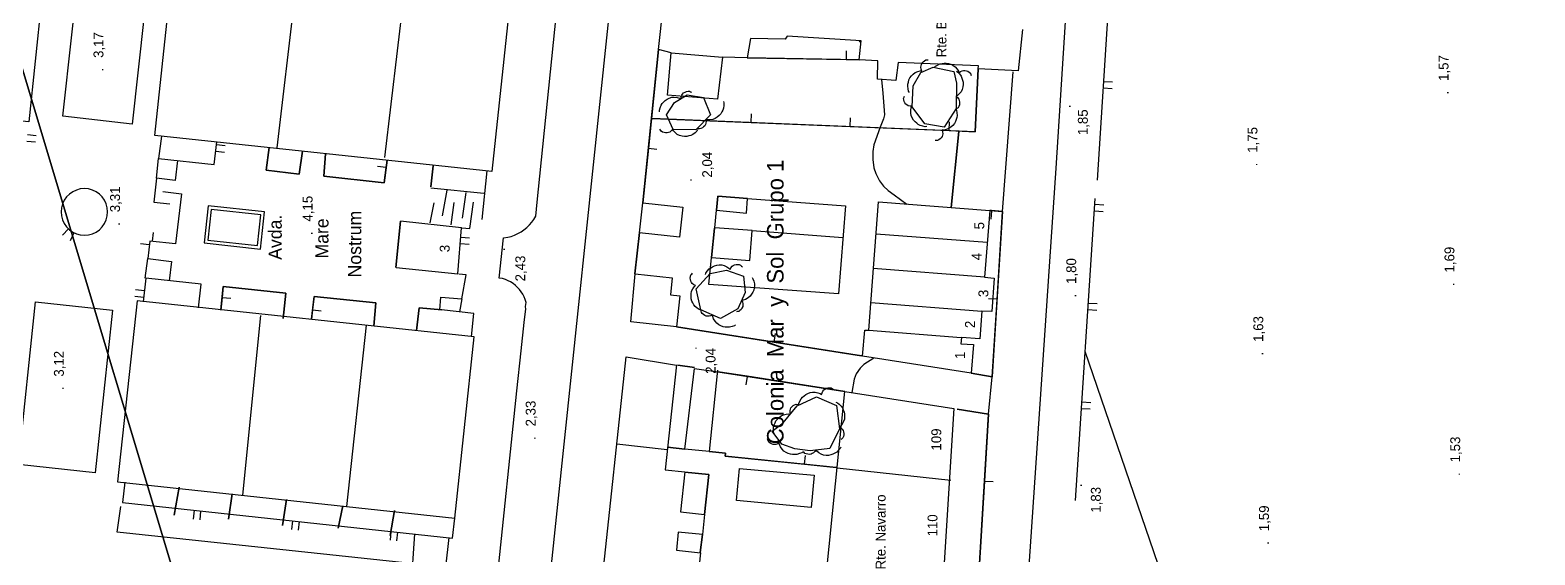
# Model space of a CAD drawing. Extents: x 729854 to 730444, y 4373781 to 4374808.
# Drawn here: x 729985.5 to 730213.5, y 4374301.2 to 4374380.7 of the extents above; entities that cross this region are included whole.
import ezdxf

# ---------------------------------------------------------------- set-up
doc = ezdxf.new("R2010")
doc.units = 0
doc.layers.get('0').update_dxf_attribs({"linetype": 'CONTINUOUS'})
for name, color, linetype in [('1', 7, 'CONTINUOUS'), ('11', 7, 'CONTINUOUS'), ('26', 7, 'CONTINUOUS'), ('3', 7, 'CONTINUOUS'), ('44', 7, 'CONTINUOUS'), ('48', 7, 'CONTINUOUS'), ('50', 7, 'CONTINUOUS'), ('53', 7, 'CONTINUOUS'), ('PATTERN_CLASS', 7, 'CONTINUOUS')]:
    doc.layers.add(name, color=color, linetype=linetype)

msp = doc.modelspace()

# ---------------------------------------------------------------- linework, layer by layer
at = {"layer": '1', "color": 0, "linetype": 'CONTINUOUS'}
for p, q in [((730147.2, 4374357.94), (730150.21, 4374404.96)), ((730080.72, 4374377.71), (730079.17, 4374362.79)), ((730109.17, 4374376.24), (730109.19, 4374377.54)), ((730094.16, 4374376.46), (730109.16, 4374376.22)), ((730109.17, 4374376.22), (730111.12, 4374376.19)), ((730132.83, 4374353.19), (730134.46, 4374374.37)), ((730148.16, 4374372.91), (730149.49, 4374372.82)), ((730148.09, 4374371.92), (730149.42, 4374371.83)), ((730094.75, 4374366.69), (730094.81, 4374367.99)), ((730109.75, 4374366.07), (730109.8, 4374367.37)), ((730124.74, 4374365.46), (730124.8, 4374366.76)), ((729985, 4374363.87), (729986.32, 4374363.73)), ((729985.1, 4374364.86), (729986.43, 4374364.72)), ((730125.06, 4374353.79), (730126.21, 4374365.31)), ((730004.65, 4374358.26), (730004.94, 4374361.23)), ((730013.63, 4374362.35), (730014.96, 4374362.2)), ((730013.74, 4374363.34), (730015.06, 4374363.2)), ((730079.17, 4374362.78), (730078.31, 4374354.49)), ((730079.19, 4374362.78), (730080.48, 4374362.65)), ((730007.85, 4374360.91), (730007.47, 4374357.91)), ((730039.45, 4374359.86), (730038.16, 4374360.02)), ((730046.57, 4374360.13), (730046.22, 4374356.94)), ((730053.97, 4374351.98), (730054.75, 4374359.33)), ((730046.21, 4374356.78), (730054.26, 4374355.96)), ((730046.12, 4374351.48), (730046.73, 4374354.51)), ((730047.98, 4374352.52), (730048.68, 4374356.41)), ((730049.28, 4374351.19), (730049.75, 4374354.54)), ((730051, 4374352.19), (730051.58, 4374356.09)), ((730143.86, 4374309.39), (730146.88, 4374355.14)), ((730146.82, 4374354.29), (730148.15, 4374354.2)), ((730131.16, 4374353.32), (730130.89, 4374353.34)), ((730131.16, 4374353.3), (730131.06, 4374352.01)), ((730146.76, 4374353.3), (730148.09, 4374353.21)), ((729991.34, 4374350.54), (729990.4, 4374349.59)), ((729992.16, 4374349.98), (729991.6, 4374348.77)), ((730004.06, 4374348.67), (730004.2, 4374349.99)), ((730041.61, 4374351.74), (730040.94, 4374344.73)), ((730077.81, 4374350.01), (730077.12, 4374343.76)), ((730089.21, 4374350.65), (730088.74, 4374346.21)), ((730003.57, 4374348.15), (730002.25, 4374348.29)), ((730050.68, 4374348.33), (730052.01, 4374348.22)), ((730050.77, 4374349.32), (730052.09, 4374349.21)), ((730002.92, 4374343.1), (730003.35, 4374346.05)), ((730006.91, 4374345.59), (730006.56, 4374342.7)), ((730002.83, 4374341.17), (730001.5, 4374341.31)), ((730002.72, 4374340.18), (730001.4, 4374340.32)), ((730014.59, 4374340.17), (730014.39, 4374338.26)), ((730014.6, 4374340.17), (730015.9, 4374340.04)), ((730047.56, 4374338.31), (730047.75, 4374340.19)), ((730050.92, 4374339.94), (730050.57, 4374337.99)), ((730131.98, 4374339.89), (730130.68, 4374339.97)), ((730145.77, 4374338.33), (730147.1, 4374338.24)), ((730145.84, 4374339.32), (730147.16, 4374339.24)), ((730028.32, 4374338.27), (730029.62, 4374338.14)), ((730083.42, 4374335.73), (730098.24, 4374333.4)), ((730098.25, 4374333.41), (730098.45, 4374334.7)), ((730098.25, 4374333.4), (730111.48, 4374331.32)), ((730176.01, 4374242.46), (730145.35, 4374331.99)), ((730086.16, 4374329.53), (730083.64, 4374329.89)), ((730094.13, 4374328.22), (730089.72, 4374328.9)), ((730094.13, 4374328.2), (730093.93, 4374326.92)), ((730108.96, 4374325.92), (730094.14, 4374328.22)), ((730130.72, 4374322.5), (730131.25, 4374328.12)), ((730144.78, 4374323.36), (730146.11, 4374323.28)), ((730144.85, 4374324.36), (730146.18, 4374324.27)), ((730082.08, 4374317.49), (730084.72, 4374317.16)), ((730102.84, 4374314.9), (730102.97, 4374316.2)), ((730102.84, 4374314.89), (730107.62, 4374314.4)), ((730007.35, 4374307.16), (730008.1, 4374311.41)), ((730130.11, 4374312.34), (730131.41, 4374312.26)), ((730016.13, 4374310.41), (730015.56, 4374306.55)), ((730023.75, 4374305.63), (730024.36, 4374309.55)), ((730010.35, 4374307.92), (730010.21, 4374306.6)), ((730011.34, 4374307.81), (730011.2, 4374306.49)), ((730032.88, 4374308.6), (730032.2, 4374305.19)), ((730040.05, 4374304.11), (730040.72, 4374307.87)), ((730025.27, 4374306.32), (730025.12, 4374305)), ((730026.26, 4374306.21), (730026.12, 4374304.89)), ((730040.18, 4374304.72), (730040.04, 4374303.4)), ((730041.17, 4374304.61), (730041.03, 4374303.29)), ((730087.01, 4374301.5), (730087.36, 4374304.23))]:
    msp.add_line(p, q, dxfattribs=at)
for points in [[(730127.5, 4374155.53), (730134.2, 4374260.03), (730140.94, 4374359.76), (730147.06, 4374455.62), (730153.08, 4374552.03), (730140.29, 4374553.28), (730137.22, 4374498.82), (730142.61, 4374498.52), (730135.5, 4374395)], [(729936.78, 4374399.6), (729988.21, 4374394.42), (729985.3, 4374366.8), (729933.98, 4374372.01), (729936.78, 4374399.63)], [(730135.87, 4374380.77), (730135.21, 4374374.51), (730129.15, 4374374.82), (730129.16, 4374375.26), (730117, 4374375.79), (730116.66, 4374373.04), (730113.9, 4374373.26), (730113.93, 4374376.01), (730111.12, 4374376.19), (730111.43, 4374379.06), (730100.22, 4374379.78), (730099.9, 4374379.3), (730094.62, 4374379.39), (730094.16, 4374376.46), (730090.41, 4374376.57), (730089.65, 4374370.21), (730082.09, 4374370.8), (730082.63, 4374377.25), (730080.72, 4374377.71), (730082.92, 4374397.96)], [(730003.71, 4374391.16), (730000.96, 4374366.44), (729990.45, 4374367.62), (729993.2, 4374392.33), (730003.71, 4374391.16)], [(730007.33, 4374392.16), (730058.4, 4374386.7), (730055.46, 4374359.26), (730004.39, 4374364.72), (730007.33, 4374392.16)], [(730109.75, 4374366.06), (730124.74, 4374365.44), (730128.7, 4374365.28), (730129.15, 4374374.82)], [(730079.76, 4374367.29), (730094.75, 4374366.67), (730109.74, 4374366.06)], [(730005.41, 4374364.61), (730004.94, 4374361.23), (730013.41, 4374360.29), (730013.78, 4374363.72)], [(730021.72, 4374362.87), (730021.29, 4374359.45), (730026.27, 4374358.87), (730026.78, 4374362.33)], [(730030.28, 4374361.95), (730029.99, 4374358.52), (730039.17, 4374357.54), (730039.47, 4374359.85), (730039.61, 4374360.96)], [(729997.26, 4374353.13), (729997.21, 4374353.73), (729997.05, 4374354.34), (729996.79, 4374354.9), (729996.44, 4374355.4), (729996, 4374355.84), (729995.5, 4374356.19), (729994.94, 4374356.44), (729994.34, 4374356.61), (729993.73, 4374356.66), (729993.12, 4374356.61), (729992.52, 4374356.44), (729991.96, 4374356.19), (729991.46, 4374355.84), (729991.02, 4374355.4), (729990.67, 4374354.9), (729990.41, 4374354.34), (729990.25, 4374353.73), (729990.2, 4374353.13), (729990.25, 4374352.52), (729990.41, 4374351.92), (729990.67, 4374351.36), (729991.02, 4374350.86), (729991.46, 4374350.42), (729991.96, 4374350.07), (729992.52, 4374349.81), (729993.12, 4374349.65), (729993.73, 4374349.6), (729994.34, 4374349.65), (729994.94, 4374349.81), (729995.5, 4374350.07), (729996, 4374350.42), (729996.44, 4374350.86), (729996.79, 4374351.36), (729997.05, 4374351.92), (729997.21, 4374352.52), (729997.26, 4374353.13)], [(730007.47, 4374357.91), (730004.65, 4374358.23), (730004.26, 4374354.61), (730006.66, 4374354.37)], [(730005.61, 4374356.23), (730008.47, 4374355.86), (730007.56, 4374348.31), (730003.63, 4374348.71), (730003.35, 4374346.05), (730006.91, 4374345.59)], [(730050.92, 4374350.74), (730052.11, 4374350.61), (730052.69, 4374354.61)], [(730078.32, 4374354.52), (730084.4, 4374353.83), (730083.89, 4374349.31), (730077.81, 4374349.97), (730078.32, 4374354.52)], [(730109.02, 4374354.03), (730108, 4374340.73), (730088.31, 4374342.12), (730088.75, 4374346.22), (730094.52, 4374345.79), (730094.92, 4374350.29), (730089.22, 4374350.72), (730089.5, 4374353.39), (730094.03, 4374352.96), (730094.2, 4374355.16), (730109.02, 4374354.03)], [(730094.2, 4374355.16), (730089.72, 4374355.51), (730089.5, 4374353.41)], [(730130.89, 4374353.34), (730130.11, 4374343.25), (730131.58, 4374343.11), (730131.19, 4374338.06), (730129.71, 4374338.09), (730129.39, 4374333.89), (730126.6, 4374334.1), (730126.53, 4374333.15), (730128.42, 4374333.04), (730128.08, 4374328.68), (730111.61, 4374331.29), (730111.96, 4374335.21), (730112.55, 4374335.19), (730114.05, 4374354.64), (730130.89, 4374353.34)], [(730128.08, 4374328.68), (730131.25, 4374328.12), (730131.99, 4374339.88), (730132.83, 4374353.19), (730131.17, 4374353.32)], [(730040.97, 4374344.73), (730050.31, 4374343.73), (730050.88, 4374350.72), (730041.61, 4374351.74)], [(730011, 4374338.58), (730011.44, 4374342.18), (730003.03, 4374343.08), (730002.65, 4374339.5)], [(730047.75, 4374340.19), (730050.92, 4374339.94), (730051.57, 4374343.6), (730050.45, 4374343.72)], [(730077.16, 4374343.75), (730082.79, 4374343.16), (730082.52, 4374340.57), (730083.94, 4374340.42), (730083.42, 4374335.73), (730076.54, 4374336.48), (730077.16, 4374343.75)], [(730023.85, 4374337), (730024.23, 4374340.81), (730014.76, 4374341.82), (730014.59, 4374340.18)], [(729997.97, 4374338.26), (729995.37, 4374313.61), (729983.73, 4374314.84), (729986.33, 4374339.48), (729997.97, 4374338.26)], [(730052.78, 4374334.2), (730001.71, 4374339.67), (729998.77, 4374312.21), (730049.84, 4374306.74), (730052.78, 4374334.2)], [(730037.59, 4374335.82), (730037.9, 4374339.35), (730028.52, 4374340.3), (730028.31, 4374338.28), (730028.16, 4374336.86)], [(730047.86, 4374338.28), (730044.47, 4374338.6), (730044.06, 4374335.15)], [(730052.37, 4374334.23), (730052.75, 4374337.76), (730047.85, 4374338.28)], [(730083.41, 4374329.96), (730081.71, 4374314.05), (730084.68, 4374313.73), (730084.03, 4374307.67), (730087.7, 4374307.26), (730087.35, 4374304.23), (730083.7, 4374304.62), (730083.41, 4374301.88), (730087.05, 4374301.49), (730086.5, 4374296.33), (730082.68, 4374296.74), (730082.56, 4374295.63), (730072.13, 4374296.75), (730075.79, 4374331.16), (730083.41, 4374329.93)], [(730089.66, 4374329.13), (730088.39, 4374316.82), (730084.72, 4374317.16), (730086.15, 4374329.41), (730089.75, 4374328.92)], [(730125.44, 4374323.34), (730123.77, 4374296.71), (730106.09, 4374297.94), (730108.93, 4374325.94), (730125.44, 4374323.34)], [(730125.95, 4374323.23), (730130.72, 4374322.5), (730130.1, 4374312.34), (730129.17, 4374297.37)], [(730088.39, 4374316.82), (730090.84, 4374316.56), (730090.8, 4374316.12), (730102.83, 4374314.89)], [(730087.7, 4374307.26), (730088.32, 4374313.34), (730084.68, 4374313.69)], [(730092.96, 4374314.27), (730104.31, 4374313.23), (730103.86, 4374308.34), (730092.51, 4374309.38), (730092.96, 4374314.27)], [(729999.87, 4374312.17), (729999.52, 4374309.08), (730049.52, 4374303.72), (730049.84, 4374306.74)]]:
    msp.add_lwpolyline(points, dxfattribs=at)
at = {"layer": '11', "color": 0, "linetype": 'CONTINUOUS'}
for points in [[(730053.27, 4374268.64), (730059.27, 4374326), (730059.92, 4374332.09), (730060.38, 4374336.37), (730060.41, 4374336.81), (730060.61, 4374338.37), (730060.56, 4374338.8), (730060.64, 4374339.42), (730060.51, 4374339.84), (730060.34, 4374340.25), (730060.14, 4374340.64), (730059.91, 4374341.01), (730059.65, 4374341.37), (730059.35, 4374341.69), (730059.03, 4374341.98), (730058.68, 4374342.27), (730058.31, 4374342.51), (730057.92, 4374342.71), (730057.52, 4374342.89), (730057.1, 4374343.02), (730056.56, 4374343.11), (730057.23, 4374349.18), (730057.87, 4374349.29), (730058.4, 4374349.42), (730058.91, 4374349.62), (730059.4, 4374349.84), (730059.88, 4374350.11), (730060.33, 4374350.42), (730060.75, 4374350.77), (730061.14, 4374351.15), (730061.5, 4374351.56), (730061.82, 4374352), (730062.1, 4374352.46), (730062.33, 4374354.61), (730062.75, 4374358.55), (730069.37, 4374423.3)], [(730048.36, 4374146.25), (730048.35, 4374147), (730048.4, 4374147.75), (730048.52, 4374148.48), (730048.7, 4374149.21), (730061.11, 4374267.46), (730077.2, 4374420.9)]]:
    msp.add_lwpolyline(points, dxfattribs=at)
at = {"layer": '26', "color": 0, "linetype": 'CONTINUOUS'}
for points in [[(730021, 4374353.12), (730012.49, 4374354.04), (730011.88, 4374348.42), (730020.39, 4374347.5), (730021, 4374353.12)], [(730020.45, 4374352.67), (730012.93, 4374353.49), (730012.43, 4374348.86), (730019.95, 4374348.05), (730020.45, 4374352.67)]]:
    msp.add_lwpolyline(points, dxfattribs=at)
at = {"layer": '3', "color": 0, "linetype": 'CONTINUOUS'}
for p, q in [((730026.13, 4374390.25), (730022.89, 4374362.85)), ((730039.26, 4374361.38), (730042.48, 4374388.75)), ((730082.63, 4374377.25), (730090.41, 4374376.57)), ((730094.92, 4374350.29), (730108.65, 4374349.23)), ((730113.68, 4374349.81), (730130.52, 4374348.52)), ((730130.15, 4374343.25), (730113.23, 4374344.54)), ((730112.86, 4374339.42), (730129.71, 4374338.09)), ((730017.73, 4374310.23), (730020.47, 4374337.42)), ((730036.44, 4374335.95), (730033.45, 4374308.48)), ((730126.56, 4374334.05), (730112.55, 4374335.18)), ((730082.04, 4374317.09), (730074.38, 4374317.94)), ((730107.75, 4374314.35), (730124.98, 4374312.5))]:
    msp.add_line(p, q, dxfattribs=at)
at = {"layer": '44', "color": 0, "linetype": 'CONTINUOUS'}
for p, q in [((730111.13, 4374379.07), (730111.4, 4374378.8)), ((730043.24, 4374295.93), (730043.8, 4374304.33))]:
    msp.add_line(p, q, dxfattribs=at)
for points in [[(730114.49, 4374373.21), (730114.68, 4374371.14), (730114.92, 4374367.82), (730114.77, 4374367.21), (730114.3, 4374365.98), (730113.35, 4374363.27), (730113.2, 4374362.3), (730113.19, 4374361.09), (730113.35, 4374359.82), (730113.64, 4374358.94), (730114.19, 4374357.82), (730114.78, 4374357.04), (730115.52, 4374356.35), (730116.43, 4374355.73), (730118.33, 4374354.31)], [(730113.32, 4374330.96), (730111.83, 4374330.02), (730111.26, 4374329.44), (730110.66, 4374328.57), (730110.35, 4374327.79), (730109.98, 4374325.77)]]:
    msp.add_lwpolyline(points, dxfattribs=at)
at = {"layer": '53', "color": 0, "linetype": 'CONTINUOUS'}
for points in [[(730118.72, 4374371.2), (730118.6, 4374371.41), (730118.52, 4374371.77), (730118.46, 4374372.18), (730118.49, 4374372.5), (730118.56, 4374372.81), (730118.65, 4374373.12), (730118.8, 4374373.43), (730119.02, 4374373.74), (730119.29, 4374374.02), (730119.61, 4374374.24), (730120.01, 4374374.42), (730120.37, 4374374.5), (730120.61, 4374374.51), (730120.52, 4374374.77), (730120.46, 4374375.05), (730120.49, 4374375.27), (730120.54, 4374375.47), (730120.67, 4374375.7), (730120.81, 4374375.87), (730121, 4374376.04), (730121.19, 4374376.15), (730121.39, 4374376.16), (730121.55, 4374376.17)], [(730122.49, 4374375.03), (730122.65, 4374375.2), (730122.97, 4374375.38), (730123.35, 4374375.57), (730123.66, 4374375.63), (730123.98, 4374375.66), (730124.3, 4374375.67), (730124.65, 4374375.62), (730125, 4374375.5), (730125.35, 4374375.33), (730125.66, 4374375.09), (730125.95, 4374374.76), (730126.13, 4374374.44), (730126.22, 4374374.21), (730126.44, 4374374.38), (730126.69, 4374374.52), (730126.9, 4374374.55), (730127.11, 4374374.57), (730127.37, 4374374.52), (730127.57, 4374374.43), (730127.79, 4374374.3), (730127.95, 4374374.15), (730128.03, 4374373.96), (730128.09, 4374373.82)], [(730125.85, 4374374.43), (730126.05, 4374374.31), (730126.29, 4374374.04), (730126.55, 4374373.7), (730126.68, 4374373.41), (730126.77, 4374373.1), (730126.84, 4374372.79), (730126.86, 4374372.44), (730126.81, 4374372.07), (730126.72, 4374371.69), (730126.55, 4374371.34), (730126.28, 4374371), (730126.01, 4374370.75), (730125.8, 4374370.62), (730126.01, 4374370.44), (730126.19, 4374370.22), (730126.27, 4374370.02), (730126.33, 4374369.82), (730126.33, 4374369.56), (730126.29, 4374369.34), (730126.2, 4374369.1), (730126.09, 4374368.91), (730125.92, 4374368.8), (730125.79, 4374368.71)], [(730080.84, 4374368.3), (730080.84, 4374368.53), (730080.94, 4374368.88), (730081.09, 4374369.28), (730081.27, 4374369.54), (730081.49, 4374369.78), (730081.71, 4374370.01), (730082, 4374370.21), (730082.33, 4374370.36), (730082.71, 4374370.49), (730083.09, 4374370.52), (730083.53, 4374370.48), (730083.88, 4374370.38), (730084.1, 4374370.27), (730084.15, 4374370.54), (730084.23, 4374370.82), (730084.36, 4374370.99), (730084.5, 4374371.15), (730084.73, 4374371.28), (730084.93, 4374371.36), (730085.18, 4374371.42), (730085.4, 4374371.42), (730085.58, 4374371.34), (730085.73, 4374371.27)], [(730121.35, 4374366.06), (730121.12, 4374366.04), (730120.75, 4374366.11), (730120.35, 4374366.22), (730120.07, 4374366.38), (730119.82, 4374366.57), (730119.57, 4374366.77), (730119.34, 4374367.04), (730119.16, 4374367.36), (730119, 4374367.72), (730118.93, 4374368.11), (730118.93, 4374368.54), (730119, 4374368.9), (730119.09, 4374369.13), (730118.82, 4374369.15), (730118.53, 4374369.22), (730118.35, 4374369.33), (730118.18, 4374369.45), (730118.03, 4374369.66), (730117.93, 4374369.86), (730117.85, 4374370.11), (730117.83, 4374370.32), (730117.9, 4374370.51), (730117.95, 4374370.66)], [(730090.55, 4374369.86), (730090.61, 4374369.64), (730090.6, 4374369.27), (730090.56, 4374368.85), (730090.45, 4374368.55), (730090.29, 4374368.27), (730090.14, 4374367.99), (730089.91, 4374367.73), (730089.62, 4374367.49), (730089.29, 4374367.28), (730088.92, 4374367.15), (730088.49, 4374367.08), (730088.13, 4374367.09), (730087.88, 4374367.14), (730087.91, 4374366.86), (730087.89, 4374366.57), (730087.81, 4374366.37), (730087.71, 4374366.19), (730087.53, 4374366), (730087.35, 4374365.87), (730087.12, 4374365.76), (730086.91, 4374365.7), (730086.71, 4374365.74), (730086.56, 4374365.76)], [(730125.75, 4374368.73), (730125.85, 4374368.52), (730125.91, 4374368.15), (730125.95, 4374367.73), (730125.9, 4374367.42), (730125.81, 4374367.11), (730125.7, 4374366.81), (730125.53, 4374366.5), (730125.29, 4374366.22), (730125.01, 4374365.95), (730124.68, 4374365.75), (730124.27, 4374365.59), (730123.91, 4374365.53), (730123.66, 4374365.54), (730123.74, 4374365.27), (730123.78, 4374364.98), (730123.74, 4374364.77), (730123.68, 4374364.57), (730123.53, 4374364.36), (730123.38, 4374364.19), (730123.18, 4374364.04), (730122.99, 4374363.94), (730122.78, 4374363.94), (730122.63, 4374363.93)], [(730086.64, 4374365.56), (730086.52, 4374365.36), (730086.25, 4374365.11), (730085.91, 4374364.86), (730085.62, 4374364.73), (730085.31, 4374364.65), (730085, 4374364.57), (730084.65, 4374364.55), (730084.28, 4374364.6), (730083.9, 4374364.7), (730083.55, 4374364.87), (730083.21, 4374365.14), (730082.96, 4374365.41), (730082.84, 4374365.62), (730082.65, 4374365.41), (730082.43, 4374365.23), (730082.23, 4374365.15), (730082.03, 4374365.09), (730081.77, 4374365.1), (730081.55, 4374365.14), (730081.31, 4374365.22), (730081.12, 4374365.34), (730081.01, 4374365.51), (730080.93, 4374365.64)], [(730087.81, 4374343.65), (730087.89, 4374343.87), (730088.1, 4374344.17), (730088.37, 4374344.49), (730088.63, 4374344.68), (730088.91, 4374344.83), (730089.2, 4374344.97), (730089.54, 4374345.06), (730089.91, 4374345.1), (730090.3, 4374345.09), (730090.68, 4374344.99), (730091.07, 4374344.81), (730091.37, 4374344.6), (730091.54, 4374344.42), (730091.68, 4374344.66), (730091.85, 4374344.89), (730092.03, 4374345.01), (730092.22, 4374345.11), (730092.47, 4374345.17), (730092.69, 4374345.17), (730092.95, 4374345.14), (730093.15, 4374345.07), (730093.3, 4374344.93), (730093.41, 4374344.82)], [(730087.11, 4374338.25), (730086.89, 4374338.32), (730086.58, 4374338.53), (730086.26, 4374338.8), (730086.07, 4374339.05), (730085.92, 4374339.33), (730085.77, 4374339.62), (730085.68, 4374339.96), (730085.64, 4374340.33), (730085.64, 4374340.72), (730085.73, 4374341.1), (730085.91, 4374341.49), (730086.12, 4374341.8), (730086.3, 4374341.97), (730086.05, 4374342.1), (730085.82, 4374342.27), (730085.7, 4374342.45), (730085.6, 4374342.63), (730085.54, 4374342.89), (730085.53, 4374343.11), (730085.56, 4374343.36), (730085.63, 4374343.57), (730085.77, 4374343.72), (730085.88, 4374343.83)], [(730094.89, 4374343.19), (730095.02, 4374343), (730095.14, 4374342.65), (730095.23, 4374342.24), (730095.23, 4374341.93), (730095.19, 4374341.61), (730095.13, 4374341.29), (730095, 4374340.96), (730094.81, 4374340.64), (730094.57, 4374340.34), (730094.27, 4374340.09), (730093.89, 4374339.88), (730093.54, 4374339.76), (730093.3, 4374339.73), (730093.41, 4374339.48), (730093.5, 4374339.2), (730093.49, 4374338.99), (730093.46, 4374338.78), (730093.35, 4374338.54), (730093.22, 4374338.36), (730093.05, 4374338.17), (730092.87, 4374338.05), (730092.67, 4374338.02), (730092.51, 4374337.99)], [(730092.39, 4374336.01), (730092.2, 4374335.88), (730091.86, 4374335.75), (730091.45, 4374335.65), (730091.13, 4374335.64), (730090.81, 4374335.68), (730090.5, 4374335.73), (730090.17, 4374335.85), (730089.84, 4374336.03), (730089.53, 4374336.26), (730089.27, 4374336.56), (730089.05, 4374336.93), (730088.93, 4374337.28), (730088.89, 4374337.52), (730088.64, 4374337.4), (730088.37, 4374337.31), (730088.15, 4374337.32), (730087.94, 4374337.34), (730087.71, 4374337.44), (730087.52, 4374337.57), (730087.33, 4374337.74), (730087.2, 4374337.91), (730087.16, 4374338.11), (730087.13, 4374338.27)], [(730101.96, 4374323.86), (730101.99, 4374324.09), (730102.13, 4374324.43), (730102.32, 4374324.81), (730102.52, 4374325.05), (730102.77, 4374325.26), (730103.01, 4374325.46), (730103.32, 4374325.63), (730103.67, 4374325.75), (730104.06, 4374325.83), (730104.45, 4374325.82), (730104.87, 4374325.74), (730105.21, 4374325.6), (730105.42, 4374325.46), (730105.5, 4374325.73), (730105.61, 4374325.99), (730105.76, 4374326.15), (730105.92, 4374326.29), (730106.15, 4374326.4), (730106.37, 4374326.46), (730106.62, 4374326.49), (730106.84, 4374326.47), (730107.01, 4374326.36), (730107.15, 4374326.28)], [(730098.23, 4374319.56), (730098.15, 4374319.78), (730098.13, 4374320.15), (730098.14, 4374320.57), (730098.23, 4374320.87), (730098.36, 4374321.17), (730098.5, 4374321.46), (730098.71, 4374321.74), (730098.98, 4374322), (730099.29, 4374322.23), (730099.64, 4374322.39), (730100.07, 4374322.49), (730100.43, 4374322.51), (730100.68, 4374322.48), (730100.63, 4374322.75), (730100.63, 4374323.04), (730100.7, 4374323.25), (730100.78, 4374323.44), (730100.94, 4374323.64), (730101.12, 4374323.78), (730101.33, 4374323.91), (730101.54, 4374323.99), (730101.74, 4374323.96), (730101.9, 4374323.95)], [(730107.59, 4374324.31), (730107.8, 4374324.22), (730108.09, 4374323.99), (730108.39, 4374323.7), (730108.56, 4374323.43), (730108.69, 4374323.13), (730108.81, 4374322.84), (730108.88, 4374322.49), (730108.89, 4374322.12), (730108.86, 4374321.73), (730108.74, 4374321.36), (730108.53, 4374320.98), (730108.29, 4374320.69), (730108.1, 4374320.54), (730108.34, 4374320.39), (730108.55, 4374320.2), (730108.66, 4374320.01), (730108.75, 4374319.82), (730108.78, 4374319.56), (730108.77, 4374319.34), (730108.73, 4374319.09), (730108.65, 4374318.89), (730108.49, 4374318.75), (730108.38, 4374318.65)], [(730102.58, 4374316.79), (730102.4, 4374316.64), (730102.06, 4374316.5), (730101.66, 4374316.37), (730101.34, 4374316.35), (730101.02, 4374316.37), (730100.7, 4374316.4), (730100.37, 4374316.51), (730100.03, 4374316.67), (730099.71, 4374316.89), (730099.44, 4374317.17), (730099.2, 4374317.53), (730099.06, 4374317.87), (730099.01, 4374318.12), (730098.77, 4374317.98), (730098.49, 4374317.88), (730098.28, 4374317.87), (730098.07, 4374317.89), (730097.83, 4374317.98), (730097.63, 4374318.09), (730097.44, 4374318.25), (730097.3, 4374318.42), (730097.25, 4374318.61), (730097.21, 4374318.77)], [(730108.33, 4374317.5), (730108.23, 4374317.29), (730107.99, 4374317.01), (730107.7, 4374316.71), (730107.42, 4374316.55), (730107.13, 4374316.42), (730106.83, 4374316.3), (730106.48, 4374316.24), (730106.11, 4374316.24), (730105.72, 4374316.28), (730105.36, 4374316.41), (730104.98, 4374316.63), (730104.7, 4374316.86), (730104.54, 4374317.06), (730104.39, 4374316.83), (730104.19, 4374316.61), (730104, 4374316.51), (730103.81, 4374316.42), (730103.55, 4374316.39), (730103.33, 4374316.41), (730103.08, 4374316.46), (730102.88, 4374316.54), (730102.75, 4374316.7), (730102.65, 4374316.82)], [(730048.97, 4374303.78), (730048.42, 4374299.29), (729998.72, 4374304.59), (729999.28, 4374308.48)]]:
    msp.add_lwpolyline(points, dxfattribs=at)
at = {"layer": 'PATTERN_CLASS', "color": 0, "linetype": 'CONTINUOUS'}
for p, q in [((730147.2, 4374357.94), (730150.21, 4374404.96)), ((730078.31, 4374354.49), (730080.72, 4374377.71)), ((730111.12, 4374376.19), (730094.16, 4374376.46)), ((730126.21, 4374365.31), (730125.06, 4374353.79)), ((730046.22, 4374356.94), (730046.57, 4374360.13)), ((730053.97, 4374351.98), (730054.75, 4374359.33)), ((730046.21, 4374356.78), (730054.26, 4374355.96)), ((730046.12, 4374351.48), (730046.73, 4374354.51)), ((730047.98, 4374352.52), (730048.68, 4374356.41)), ((730049.28, 4374351.19), (730049.75, 4374354.54)), ((730051, 4374352.19), (730051.58, 4374356.09)), ((730143.86, 4374309.39), (730146.88, 4374355.14)), ((730040.94, 4374344.73), (730041.61, 4374351.74)), ((730077.12, 4374343.76), (730077.81, 4374350.01)), ((730088.74, 4374346.21), (730089.21, 4374350.65)), ((730111.48, 4374331.32), (730083.42, 4374335.73)), ((730083.64, 4374329.89), (730086.16, 4374329.53)), ((730089.72, 4374328.9), (730108.96, 4374325.92)), ((730084.72, 4374317.16), (730082.08, 4374317.49)), ((730008.1, 4374311.41), (730007.35, 4374307.16)), ((730015.56, 4374306.55), (730016.13, 4374310.41)), ((730024.36, 4374309.55), (730023.75, 4374305.63)), ((730032.2, 4374305.19), (730032.88, 4374308.6)), ((730040.72, 4374307.87), (730040.05, 4374304.11)), ((730087.36, 4374304.23), (730087.01, 4374301.5))]:
    msp.add_line(p, q, dxfattribs=at)
for points in [[(730129.15, 4374374.82), (730128.7, 4374365.28), (730079.76, 4374367.29)], [(730125.44, 4374374.39), (730125.83, 4374372.62), (730125.79, 4374368.79), (730123.96, 4374365.98), (730121.04, 4374366.48), (730119.14, 4374369.05), (730119.29, 4374372.21), (730120.46, 4374374.26), (730122.34, 4374375.06), (730125.44, 4374374.39)], [(730087.53, 4374370.46), (730088.58, 4374367.84), (730086.36, 4374365.56), (730082.92, 4374365.61), (730081.9, 4374367.84), (730083.13, 4374369.69), (730085.05, 4374370.86), (730087.53, 4374370.46)], [(730005.41, 4374364.61), (730004.94, 4374361.23), (730013.41, 4374360.29), (730013.78, 4374363.72)], [(730026.78, 4374362.33), (730026.27, 4374358.87), (730021.29, 4374359.45), (730021.72, 4374362.87)], [(730039.61, 4374360.96), (730039.17, 4374357.54), (730029.99, 4374358.52), (730030.28, 4374361.95)], [(729997.26, 4374353.13), (729997.21, 4374353.73), (729997.05, 4374354.34), (729996.79, 4374354.9), (729996.44, 4374355.4), (729996, 4374355.84), (729995.5, 4374356.19), (729994.94, 4374356.44), (729994.34, 4374356.61), (729993.73, 4374356.66), (729993.12, 4374356.61), (729992.52, 4374356.44), (729991.96, 4374356.19), (729991.46, 4374355.84), (729991.02, 4374355.4), (729990.67, 4374354.9), (729990.41, 4374354.34), (729990.25, 4374353.73), (729990.2, 4374353.13), (729990.25, 4374352.52), (729990.41, 4374351.92), (729990.67, 4374351.36), (729991.02, 4374350.86), (729991.46, 4374350.42), (729991.96, 4374350.07), (729992.52, 4374349.81), (729993.12, 4374349.65), (729993.73, 4374349.6), (729994.34, 4374349.65), (729994.94, 4374349.81), (729995.5, 4374350.07), (729996, 4374350.42), (729996.44, 4374350.86), (729996.79, 4374351.36), (729997.05, 4374351.92), (729997.21, 4374352.52), (729997.26, 4374353.13)], [(730007.47, 4374357.91), (730004.65, 4374358.23), (730004.26, 4374354.61), (730006.66, 4374354.37)], [(730005.61, 4374356.23), (730008.47, 4374355.86), (730007.56, 4374348.31), (730003.63, 4374348.71), (730003.35, 4374346.05), (730006.91, 4374345.59)], [(730050.92, 4374350.74), (730052.11, 4374350.61), (730052.69, 4374354.61)], [(730089.5, 4374353.41), (730089.72, 4374355.51), (730094.2, 4374355.16)], [(730130.89, 4374353.34), (730132.83, 4374353.19), (730131.25, 4374328.12), (730128.08, 4374328.68)], [(730040.97, 4374344.73), (730050.31, 4374343.73), (730050.88, 4374350.72), (730041.61, 4374351.74)], [(730011, 4374338.58), (730011.44, 4374342.18), (730003.03, 4374343.08), (730002.65, 4374339.5)], [(730047.75, 4374340.19), (730050.92, 4374339.94), (730051.57, 4374343.6), (730050.45, 4374343.72)], [(730093.57, 4374343.4), (730093.86, 4374340.94), (730092.72, 4374338.44), (730090.09, 4374337), (730087.1, 4374338.28), (730086.4, 4374341.46), (730088.54, 4374343.8), (730091.02, 4374344.32), (730093.57, 4374343.4)], [(730014.39, 4374338.26), (730014.76, 4374341.82), (730024.23, 4374340.81), (730023.85, 4374337)], [(730028.16, 4374336.86), (730028.52, 4374340.3), (730037.9, 4374339.35), (730037.59, 4374335.82)], [(730044.06, 4374335.15), (730044.47, 4374338.6), (730047.86, 4374338.28)], [(730052.37, 4374334.23), (730052.75, 4374337.76), (730047.85, 4374338.28)], [(730097.91, 4374319.89), (730099.59, 4374321.19), (730101.73, 4374323.75), (730104.62, 4374325.1), (730107.66, 4374323.8), (730108.15, 4374320.27), (730106.65, 4374317.3), (730103.66, 4374316.94), (730101.38, 4374317.23), (730099.4, 4374317.96), (730097.91, 4374319.89)], [(730118.93, 4374222.71), (730123.77, 4374296.71), (730129.12, 4374296.48), (730130.72, 4374322.5), (730125.95, 4374323.23)], [(730107.62, 4374314.4), (730090.8, 4374316.12), (730090.84, 4374316.56), (730088.39, 4374316.82)], [(730084.68, 4374313.69), (730088.32, 4374313.34), (730087.7, 4374307.26)], [(729999.87, 4374312.17), (729999.52, 4374309.08), (730049.52, 4374303.72), (730049.84, 4374306.74)]]:
    msp.add_lwpolyline(points, dxfattribs=at)

# ---------------------------------------------------------------- texts
at = {"layer": '48', "color": 0, "linetype": 'CONTINUOUS'}
for s, p in [(' 3,17', (729996.62, 4374375.9)), (' 1,57', (730200.39, 4374372.42)), ('.', (729996.62, 4374374.4)), ('.', (730200.39, 4374370.92)), ('.', (730143.13, 4374368.85)), (' 1,85', (730145.74, 4374364.2)), (' 1,75', (730171.44, 4374361.53)), (' 2,04', (730088.83, 4374357.77)), ('.', (730171.44, 4374360.03)), (' 3,31', (729999.13, 4374352.52)), ('.', (730085.75, 4374357.69)), (' 4,15', (730028.3, 4374351.11)), ('.', (729999.13, 4374351.02)), ('.', (730028.3, 4374349.61)), ('.', (730057.44, 4374347.17)), (' 1,69', (730201.28, 4374343.39)), (' 2,43', (730060.52, 4374342.04)), (' 1,80', (730143.99, 4374341.66)), ('.', (730201.28, 4374341.89)), ('.', (730143.99, 4374340.16)), (' 1,63', (730172.32, 4374332.88)), (' 3,12', (729990.62, 4374327.61)), ('.', (730086.51, 4374332.21)), (' 2,04', (730089.35, 4374328.04)), ('.', (730172.32, 4374331.38)), ('.', (729990.62, 4374326.11)), (' 2,33', (730062.09, 4374320.07)), ('.', (730062.09, 4374318.57)), (' 1,53', (730202.15, 4374314.62)), ('.', (730202.15, 4374313.12)), ('.', (730144.86, 4374311.41)), (' 1,83', (730147.71, 4374307)), (' 1,59', (730173.19, 4374304.19)), ('.', (730173.19, 4374302.69))]:
    msp.add_text(s, height=1.5, rotation=90, dxfattribs=at).set_placement(p)
at = {"layer": '50', "color": 0, "linetype": 'CONTINUOUS'}
for s, height, p in [('Rte. Blevan', 1.5, (730124.32, 4374376.54)), ('Colonia  Mar  y  Sol  Grupo 1', 2.5, (730099.65, 4374317.93)), ('Avda.', 2, (730023.63, 4374345.87)), ('Mare', 2, (730030.71, 4374346.06)), ('Nostrum', 2, (730035.68, 4374343.2)), ('5', 1.5, (730130.05, 4374350.48)), ('3', 1.5, (730049.07, 4374347.02)), ('4', 1.5, (730129.67, 4374345.79)), ('3', 1.5, (730130.68, 4374340.22)), ('2', 1.5, (730128.65, 4374335.53)), ('1', 1.5, (730127.13, 4374330.84)), ('109', 1.5, (730123.54, 4374316.97)), ('Rte. Navarro', 1.5, (730115.11, 4374298.95)), ('110', 1.5, (730122.97, 4374303.96))]:
    msp.add_text(s, height=height, rotation=90, dxfattribs=at).set_placement(p)

# ---------------------------------------------------------------- meshes
at = {"color": 0, "linetype": 'CONTINUOUS'}
mesh = msp.add_polyface(dxfattribs=at)
corners = [(730162.5, 4373781), (729854.5, 4374807.5), (730444, 4373781), (730444, 4374807.5), (729854.5, 4373781)]
mesh.append_faces([[corners[k] for k in face] for face in [(0, 1, 4), (1, 0, 2, 3)]], dxfattribs={"vtx0": -1, "color": 0})
mesh = msp.add_polyface(dxfattribs=at)
corners = [(730434, 4373791), (730162.5, 4374611), (730162.5, 4373791), (729864.5, 4374611), (730434, 4374611), (729864.5, 4373791)]
mesh.append_faces([[corners[k] for k in face] for face in [(1, 0, 4), (2, 3, 5)]], dxfattribs={"vtx0": -1, "color": 0})
mesh.append_faces([[corners[k] for k in face] for face in [(0, 1, 3, 2)]], dxfattribs={"vtx0": -1, "vtx2": -1, "color": 0})

doc.saveas('drawing.dxf')
